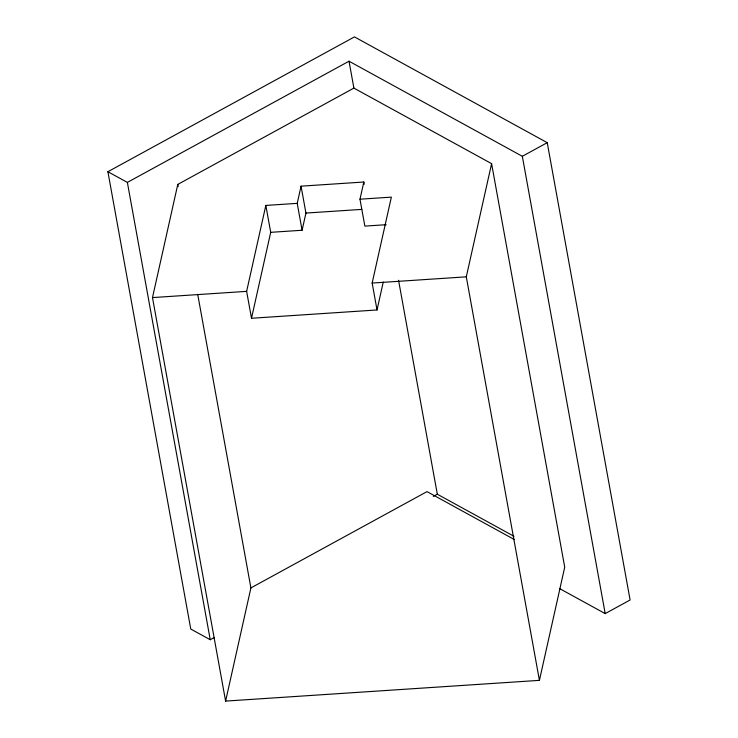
<?xml version="1.0" encoding="UTF-8"?>
<svg xmlns="http://www.w3.org/2000/svg" width="738" height="738" viewBox="0 0 738 738"><rect width="100%" height="100%" fill="white"/><g stroke="black" fill="none" stroke-linecap="round" stroke-linejoin="round"><path stroke-width="1.11" d="M152.489 297.589L177.784 184.408L353.899 88.108L491.6 163.651L564.718 567.171L539.423 680.353L225.607 701.1L152.489 297.589L246.63 291.362L265.837 205.432L297.22 203.356L301.058 186.17L363.825 182.018L364.231 184.269M383.262 282.064L377.026 309.96L251.501 318.262L270.708 232.332L265.837 205.432M270.708 232.332L302.091 230.256L305.938 213.07L301.058 186.17M225.607 701.1L250.902 587.918L197.71 294.351M386.149 224.703L364.858 226.105L359.978 199.205L363.825 182.018M377.026 309.96L372.155 283.06L391.361 197.129L359.978 199.205M539.423 680.353L466.296 276.833L491.6 163.651M214.269 637.521L210.238 639.726L190.764 629.044L107.896 171.723L354.452 36.9L547.236 142.674L630.104 599.985L605.197 613.61L559.856 588.73M107.896 171.723L127.37 182.406L349.019 61.208L522.329 156.29L605.197 613.61M522.329 156.29L547.236 142.674M250.902 587.918L427.016 491.619L514.46 539.598M433.28 496.425L437.32 494.22L514.035 536.305M305.938 213.07L361.851 209.38M372.155 283.06L466.296 276.833M398.557 280.274L437.32 494.22M349.019 61.208L353.899 88.108M297.22 203.356L302.091 230.256M246.63 291.362L251.501 318.262M177.784 184.408L178.19 186.677M127.37 182.406L210.238 639.726"/></g></svg>
